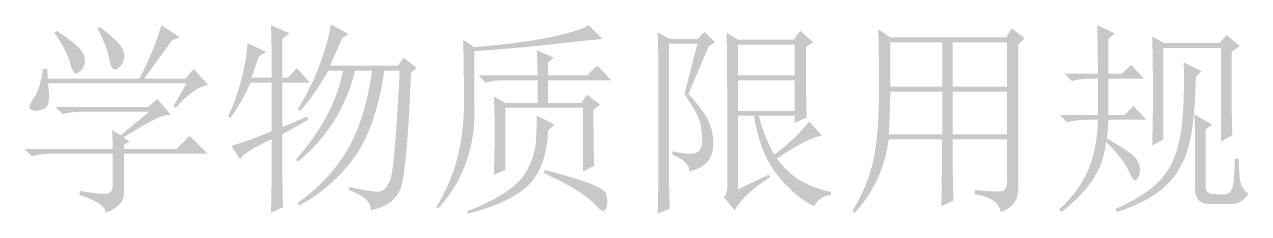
# Model space of a CAD drawing. Header units: millimetres. Extents: x 0 to 2822, y 422 to 2401.
# Drawn here: x 435.4 to 603.1, y 831.3 to 857.3 of the extents above; entities that cross this region are included whole.
import ezdxf

# ---------------------------------------------------------------- set-up
doc = ezdxf.new("R2010")
doc.units = ezdxf.units.MM

msp = doc.modelspace()

# ---------------------------------------------------------------- hatches: boundary and pattern name
at = {"true_color": 0x00ffff}
h = msp.add_hatch(color=4, dxfattribs=at)
h.paths.add_polyline_path([(439.831747, 856.402209), (440.262444, 856.115515), (440.667147, 855.837929), (441.045856, 855.56945), (441.398568, 855.31008), (441.725284, 855.059817), (442.026003, 854.818663), (442.300724, 854.586616), (442.549445, 854.363677), (442.772167, 854.149847), (442.968889, 853.945124), (443.139609, 853.74951), (443.284327, 853.563003), (443.403042, 853.385604), (443.495754, 853.217313), (443.562461, 853.058131), (443.603162, 852.908056), (443.64644, 852.625488), (443.665475, 852.360277), (443.660261, 852.112416), (443.630792, 851.8819), (443.57706, 851.66872), (443.49906, 851.472872), (443.396785, 851.294348), (443.270228, 851.133143), (443.136747, 850.990128), (443.013698, 850.866182), (442.901074, 850.761305), (442.79887, 850.675496), (442.707079, 850.608756), (442.625694, 850.561084), (442.554709, 850.532481), (442.494117, 850.522947), (442.384848, 850.542016), (442.279048, 850.599222), (442.176724, 850.694565), (442.077881, 850.828045), (441.982526, 850.999662), (441.890666, 851.209417), (441.802306, 851.457309), (441.717455, 851.743338), (441.585655, 852.200827), (441.412262, 852.686105), (441.197283, 853.19916), (440.940724, 853.739977), (440.64259, 854.308545), (440.30289, 854.90485), (439.921629, 855.52888), (439.498813, 856.180621)])
h.paths.add_polyline_path([(445.711009, 856.957283), (446.100927, 856.657166), (446.466594, 856.367011), (446.808009, 856.08682), (447.125169, 855.816595), (447.418074, 855.556336), (447.686722, 855.306047), (447.931111, 855.065727), (448.151239, 854.83538), (448.347106, 854.615006), (448.518708, 854.404607), (448.666046, 854.204185), (448.789116, 854.013742), (448.887918, 853.833278), (448.96245, 853.662796), (449.01271, 853.502298), (449.038696, 853.351784), (449.056007, 853.07007), (449.052537, 852.807424), (449.02828, 852.563848), (448.98323, 852.339339), (448.91738, 852.1339), (448.830724, 851.947529), (448.723256, 851.780226), (448.594968, 851.631992), (448.461486, 851.501973), (448.338437, 851.389311), (448.225814, 851.293999), (448.12361, 851.216032), (448.031818, 851.155401), (447.950433, 851.112102), (447.879448, 851.086127), (447.818857, 851.07747), (447.685352, 851.09827), (447.56224, 851.160669), (447.449528, 851.264668), (447.347223, 851.410266), (447.255331, 851.597464), (447.173857, 851.826261), (447.10281, 852.096658), (447.042194, 852.408655), (446.94331, 852.888807), (446.813259, 853.386278), (446.652034, 853.901073), (446.459629, 854.433199), (446.236037, 854.982663), (445.981251, 855.549471), (445.695266, 856.133629), (445.378075, 856.735143)])
h.paths.add_polyline_path([(456.1389, 845.864076), (455.805966, 846.085664), (457.580879, 849.191762), (438.611357, 849.191762), (438.701377, 848.501899), (438.74985, 847.874358), (438.756774, 847.309242), (438.722151, 846.806654), (438.684918, 846.582251), (438.628617, 846.38034), (438.553247, 846.200935), (438.458808, 846.044047), (438.345301, 845.909691), (438.212725, 845.797878), (438.06108, 845.708622), (437.890367, 845.641936), (437.560999, 845.544991), (437.293952, 845.475745), (437.089331, 845.434197), (436.947238, 845.420347), (436.784457, 845.430691), (436.628498, 845.461757), (436.479359, 845.513597), (436.337042, 845.586263), (436.215586, 845.665948), (436.128959, 845.738812), (436.077058, 845.804854), (436.059781, 845.864076), (436.068439, 845.980088), (436.094422, 846.106533), (436.137742, 846.243403), (436.198412, 846.390693), (436.276445, 846.548395), (436.371855, 846.716504), (436.484654, 846.895013), (436.614855, 847.083915), (436.829726, 847.415007), (437.030747, 847.798092), (437.217919, 848.233176), (437.391242, 848.720267), (437.550715, 849.259369), (437.696339, 849.85049), (437.828114, 850.493637), (437.94604, 851.188815), (438.500562, 851.188815), (438.611357, 849.85763), (451.146543, 849.85763), (451.654369, 850.869844), (452.124063, 851.854313), (452.555634, 852.811045), (452.949086, 853.740046), (453.304427, 854.641323), (453.621664, 855.514882), (453.900801, 856.360729), (454.141847, 857.178872), (456.693423, 855.514753), (455.583826, 855.071024), (453.697912, 852.492026), (451.812411, 849.85763), (457.470085, 849.85763), (458.57913, 851.188815), (460.576183, 848.970174), (460.337741, 848.931978), (460.094118, 848.872995), (459.845313, 848.793224), (459.591325, 848.692663), (459.332153, 848.571312), (459.067796, 848.42917), (458.798254, 848.266236), (458.523526, 848.08251), (458.243611, 847.877991), (457.958508, 847.652678), (457.668216, 847.406569), (457.372735, 847.139665), (457.072064, 846.851965), (456.766201, 846.543467), (456.455147, 846.214171)])
h.paths.add_polyline_path([(442.937845, 834.437934), (443.601657, 834.33476), (444.206519, 834.247231), (444.752444, 834.175334), (445.239445, 834.119056), (445.667535, 834.078385), (446.036726, 834.053306), (446.347032, 834.043809), (446.598466, 834.049879), (446.806411, 834.080188), (446.986651, 834.143422), (447.139179, 834.239586), (447.26399, 834.368688), (447.361076, 834.530733), (447.430431, 834.725729), (447.472049, 834.953681), (447.485923, 835.214597), (447.485923, 839.540534), (439.055085, 839.540534), (438.347945, 839.51976), (437.668503, 839.457438), (437.01676, 839.353569), (436.392715, 839.208151), (435.394464, 840.206402), (447.485923, 840.206402), (447.478998, 840.740116), (447.458224, 841.343284), (447.423601, 842.015904), (447.375128, 842.757978), (448.595519, 842.09211), (452.477728, 845.309002), (443.270779, 845.309002), (442.563329, 845.288228), (441.883784, 845.225906), (441.232144, 845.122037), (440.60841, 844.976619), (439.609608, 845.97487), (452.366934, 845.97487), (453.587325, 847.083915), (455.473032, 844.865274), (455.241521, 844.879122), (454.990986, 844.865265), (454.721421, 844.823697), (454.43282, 844.75441), (454.125176, 844.6574), (453.798483, 844.532658), (453.452734, 844.380179), (453.087924, 844.199957), (452.695206, 843.991804), (452.266148, 843.755953), (451.800735, 843.492403), (451.298954, 843.201155), (450.760794, 842.882208), (450.18624, 842.535562), (449.57528, 842.161218), (448.927902, 841.759175), (449.815358, 841.204653), (449.039247, 840.760925), (449.039247, 840.206402), (456.249694, 840.206402), (458.024608, 841.981315), (460.464838, 839.540534), (449.039247, 839.540534), (449.039247, 834.105), (449.02928, 833.899651), (448.999379, 833.699495), (448.949543, 833.504533), (448.879774, 833.314764), (448.79007, 833.130189), (448.680432, 832.950807), (448.55086, 832.776619), (448.401353, 832.607624), (448.231913, 832.443822), (448.042538, 832.285215), (447.833229, 832.1318), (447.603986, 831.983579), (447.354809, 831.840552), (447.085697, 831.702718), (446.796652, 831.570077), (446.487672, 831.44263), (446.486787, 831.595179), (446.456434, 831.747727), (446.396615, 831.900273), (446.30733, 832.052817), (446.188579, 832.205358), (446.040364, 832.357894), (445.862685, 832.510426), (445.655543, 832.662952), (445.41894, 832.815472), (445.152875, 832.967984), (444.85735, 833.120488), (444.532365, 833.272984), (444.177921, 833.425469), (443.794019, 833.577945), (443.380661, 833.730409), (442.937845, 833.88286)])
h = msp.add_hatch(color=4, dxfattribs=at)
h.paths.add_polyline_path([(477.360521, 857.289666), (479.801302, 855.958481), (478.913845, 855.403958), (478.518409, 854.502523), (478.109278, 853.573441), (477.686401, 852.616764), (477.249726, 851.632544), (486.568021, 851.632544), (487.344683, 852.741589), (489.119596, 851.29961), (488.342934, 850.633741), (488.307934, 849.792079), (488.272286, 848.972622), (488.235988, 848.17537), (488.199041, 847.400323), (488.161445, 846.647482), (488.123199, 845.916847), (488.084305, 845.208417), (488.044761, 844.522194), (488.004568, 843.858177), (487.963726, 843.216366), (487.922234, 842.596762), (487.880094, 841.999365), (487.837304, 841.424176), (487.793865, 840.871193), (487.749777, 840.340418), (487.70504, 839.831851), (487.659654, 839.345492), (487.613618, 838.881341), (487.566933, 838.439398), (487.519599, 838.019664), (487.471616, 837.622139), (487.422984, 837.246823), (487.373702, 836.893715), (487.323771, 836.562817), (487.273191, 836.254129), (487.221962, 835.967651), (487.170084, 835.703382), (487.117556, 835.461323), (487.06438, 835.241475), (487.010554, 835.043838), (486.956079, 834.868411), (486.900955, 834.715195), (486.780859, 834.437254), (486.642573, 834.171871), (486.486096, 833.919046), (486.31143, 833.678782), (486.118574, 833.451078), (485.907527, 833.235935), (485.67829, 833.033355), (485.430864, 832.843337), (485.165247, 832.665884), (484.88144, 832.500995), (484.579443, 832.348671), (484.259256, 832.208914), (483.920878, 832.081724), (483.564311, 831.967102), (483.189553, 831.865048), (482.796606, 831.775564), (482.810869, 831.981346), (482.798262, 832.182801), (482.758786, 832.379927), (482.692443, 832.572725), (482.599235, 832.761195), (482.479164, 832.945338), (482.33223, 833.125153), (482.158436, 833.300639), (481.957783, 833.471798), (481.730273, 833.638629), (481.475908, 833.801132), (481.194688, 833.959307), (480.886616, 834.113154), (480.551693, 834.262674), (480.189921, 834.407865), (479.801302, 834.548728), (479.912096, 834.992457), (480.60363, 834.83647), (481.236253, 834.701303), (481.809965, 834.586949), (482.324765, 834.4934), (482.780655, 834.420652), (483.177633, 834.368696), (483.515701, 834.337528), (483.794857, 834.32714), (484.039157, 834.350525), (484.27307, 834.420683), (484.496597, 834.537621), (484.709736, 834.701346), (484.912489, 834.911864), (485.104854, 835.169182), (485.286833, 835.473305), (485.458424, 835.824241), (485.500024, 835.92969), (485.541624, 836.058865), (485.583223, 836.211765), (485.624824, 836.388392), (485.666424, 836.588745), (485.708025, 836.812824), (485.749627, 837.060628), (485.791229, 837.332159), (485.832832, 837.627415), (485.874436, 837.946398), (485.916042, 838.289106), (485.957648, 838.655541), (485.999255, 839.045701), (486.040864, 839.459587), (486.082474, 839.897199), (486.124086, 840.358537), (486.165699, 840.843602), (486.207314, 841.352392), (486.248931, 841.884907), (486.290549, 842.441149), (486.33217, 843.021117), (486.373793, 843.624811), (486.415418, 844.252231), (486.457046, 844.903376), (486.498675, 845.578248), (486.540308, 846.276845), (486.581943, 846.999169), (486.62358, 847.745218), (486.665221, 848.514994), (486.706864, 849.308495), (486.748511, 850.125722), (486.79016, 850.966675), (484.682313, 850.966675), (484.536244, 850.010074), (484.375435, 849.081647), (484.199889, 848.181396), (484.009607, 847.309319), (483.80459, 846.465415), (483.584841, 845.649684), (483.350362, 844.862125), (483.101152, 844.102736), (482.837215, 843.371518), (482.558552, 842.668469), (482.265164, 841.993588), (481.957053, 841.346875), (481.634221, 840.728329), (481.296669, 840.137949), (480.944399, 839.575734), (480.577413, 839.041684), (479.804439, 838.028436), (478.982902, 837.068971), (478.112815, 836.163275), (477.194191, 835.311335), (476.227043, 834.513138), (475.211384, 833.768673), (474.147226, 833.077925), (473.034583, 832.440881), (472.812443, 832.773815), (473.864472, 833.565832), (474.85759, 834.3891), (475.791796, 835.243606), (476.667092, 836.129338), (477.483476, 837.046283), (478.240949, 837.994427), (478.939511, 838.973758), (479.579162, 839.984262), (479.878621, 840.508145), (480.166803, 841.053704), (480.44371, 841.620938), (480.709343, 842.209846), (480.963704, 842.820425), (481.206795, 843.452675), (481.438618, 844.106593), (481.659173, 844.782178), (481.868463, 845.479428), (482.066489, 846.198343), (482.253253, 846.938919), (482.428756, 847.701156), (482.593, 848.485051), (482.745987, 849.290604), (482.887718, 850.117813), (483.018194, 850.966675), (480.688759, 850.966675), (480.436978, 850.020674), (480.153132, 849.096349), (479.837221, 848.193702), (479.489245, 847.31273), (479.109204, 846.453433), (478.697097, 845.61581), (478.252925, 844.799861), (477.776688, 844.005584), (477.268386, 843.23298), (476.728018, 842.482046), (476.155586, 841.752782), (475.551088, 841.045188), (474.914524, 840.359262), (474.245896, 839.695005), (473.545202, 839.052414), (472.812443, 838.431489), (472.590855, 838.764423), (473.226901, 839.500999), (473.83176, 840.241051), (474.40543, 840.984578), (474.947912, 841.73158), (475.459203, 842.482058), (475.939304, 843.23601), (476.388213, 843.993438), (476.805929, 844.754342), (477.192453, 845.51872), (477.547782, 846.286574), (477.871917, 847.057902), (478.164856, 847.832707), (478.426598, 848.610986), (478.657144, 849.392741), (478.856491, 850.17797), (479.02464, 850.966675), (477.028138, 850.966675), (476.506258, 850.079133), (475.994816, 849.247091), (475.493813, 848.470549), (475.003249, 847.749508), (474.523123, 847.083967), (474.053436, 846.473926), (473.594187, 845.919387), (473.145377, 845.420347), (472.812443, 845.641936), (473.298641, 846.446923), (473.758846, 847.253707), (474.193057, 848.062273), (474.601275, 848.872609), (474.9835, 849.684702), (475.339731, 850.498539), (475.669969, 851.314107), (475.974214, 852.131393), (476.250552, 852.927857), (476.497473, 853.680971), (476.714964, 854.390742), (476.903012, 855.057175), (477.061605, 855.680278), (477.190729, 856.260056), (477.290372, 856.796517)])
h.paths.add_polyline_path([(470.704596, 843.201706), (474.143628, 844.643685), (474.254423, 844.199957), (470.704596, 842.202904), (470.705029, 841.318901), (470.706328, 840.469572), (470.708495, 839.654916), (470.711529, 838.874933), (470.715433, 838.129621), (470.720206, 837.418981), (470.725849, 836.74301), (470.732364, 836.101709), (470.73975, 835.495076), (470.74801, 834.92311), (470.757143, 834.385812), (470.767151, 833.883179), (470.778033, 833.415212), (470.789792, 832.981909), (470.802428, 832.583269), (470.815942, 832.219293), (469.151823, 831.44263), (469.165239, 831.755105), (469.17779, 832.110034), (469.189476, 832.507418), (469.200295, 832.947259), (469.210249, 833.429558), (469.219338, 833.954318), (469.227561, 834.52154), (469.234918, 835.131225), (469.24141, 835.783376), (469.247037, 836.477993), (469.251797, 837.215078), (469.255692, 837.994634), (469.258722, 838.81666), (469.260886, 839.681161), (469.262184, 840.588136), (469.262617, 841.537587), (468.790702, 841.318724), (468.345647, 841.105934), (467.927454, 840.899215), (467.536125, 840.698568), (467.171661, 840.503994), (466.834064, 840.315491), (466.523335, 840.13306), (466.239477, 839.956702), (465.98249, 839.786415), (465.752377, 839.6222), (465.549139, 839.464057), (465.372777, 839.311986), (465.223293, 839.165988), (465.10069, 839.026061), (465.004968, 838.892206), (464.936128, 838.764423), (463.716289, 840.65013), (464.215328, 840.778286), (464.769868, 840.941155), (465.379908, 841.138725), (466.045449, 841.370982), (466.76649, 841.637915), (467.543032, 841.939509), (468.375074, 842.275752), (469.262617, 842.646632), (469.262617, 849.302557), (466.378659, 849.302557), (465.747603, 847.999079), (465.074897, 846.75105), (464.360642, 845.558522), (463.604943, 844.421545), (463.272561, 844.643685), (463.569673, 845.288504), (463.851225, 845.947171), (464.117209, 846.619688), (464.367619, 847.306055), (464.602448, 848.00627), (464.821691, 848.720335), (465.02534, 849.44825), (465.21339, 850.190013), (465.382395, 850.916195), (465.528909, 851.597361), (465.652917, 852.233503), (465.754407, 852.824615), (465.833367, 853.370692), (465.889782, 853.871726), (465.923641, 854.327712), (465.93493, 854.738642), (468.485955, 853.518251), (467.487704, 852.852383), (467.258786, 852.214489), (467.01607, 851.521198), (466.759609, 850.77251), (466.489453, 849.968425), (469.262617, 849.968425), (469.262184, 850.620581), (469.260886, 851.245867), (469.258722, 851.844283), (469.255692, 852.415829), (469.251797, 852.960507), (469.247037, 853.478317), (469.24141, 853.96926), (469.234918, 854.433337), (469.227561, 854.870549), (469.219338, 855.280896), (469.210249, 855.66438), (469.200295, 856.021001), (469.189476, 856.35076), (469.17779, 856.653657), (469.165239, 856.929694), (469.151823, 857.178872), (471.703398, 856.069827), (470.704596, 855.293164), (470.704596, 849.968425), (471.481259, 849.968425), (472.701649, 851.29961), (474.476562, 849.302557), (470.704596, 849.302557)])
h = msp.add_hatch(color=4, dxfattribs=at)
h.paths.add_polyline_path([(491.815974, 832.219293), (492.298697, 833.032583), (492.748477, 833.864077), (493.165317, 834.713776), (493.549219, 835.58168), (493.900183, 836.46779), (494.218211, 837.372108), (494.503305, 838.294633), (494.755467, 839.235367), (494.974698, 840.194311), (495.161, 841.171465), (495.314374, 842.16683), (495.434823, 843.180407), (495.522347, 844.212196), (495.576948, 845.262199), (495.598628, 846.330417), (495.587389, 847.416849), (495.586956, 848.097143), (495.585658, 848.751445), (495.583494, 849.379753), (495.580464, 849.982067), (495.576569, 850.558389), (495.571808, 851.108717), (495.566182, 851.633052), (495.55969, 852.131393), (495.552333, 852.603742), (495.54411, 853.050097), (495.535021, 853.470459), (495.525067, 853.864828), (495.514247, 854.233203), (495.502562, 854.575585), (495.490011, 854.891974), (495.476594, 855.18237), (497.029919, 854.183568), (497.851071, 854.254003), (498.650546, 854.326607), (499.428346, 854.40138), (500.184472, 854.478322), (500.918927, 854.55743), (501.631712, 854.638705), (502.322828, 854.722145), (502.992277, 854.80775), (503.640061, 854.895519), (504.266181, 854.985452), (504.870639, 855.077546), (505.453436, 855.171802), (506.014574, 855.268219), (506.554056, 855.366796), (507.071881, 855.467531), (507.568053, 855.570425), (508.042998, 855.674179), (508.497143, 855.777495), (508.930489, 855.880375), (509.343035, 855.982821), (509.734781, 856.084833), (510.105727, 856.186415), (510.455874, 856.287567), (510.785221, 856.388291), (511.093768, 856.488589), (511.381515, 856.588462), (511.648463, 856.687912), (511.89461, 856.78694), (512.119958, 856.885549), (512.324507, 856.983739), (512.508255, 857.081513), (512.671204, 857.178872), (514.556911, 855.293164), (512.767968, 855.119643), (510.951481, 854.932325), (509.107399, 854.731261), (507.23567, 854.516502), (506.226844, 854.405502), (505.14175, 854.294509), (503.980394, 854.183528), (502.742783, 854.072567), (501.428924, 853.961632), (500.038822, 853.850729), (498.572485, 853.739864), (497.029919, 853.629045), (497.029919, 846.307804), (497.049369, 845.263882), (497.024622, 844.239894), (496.955679, 843.23584), (496.84254, 842.251721), (496.685205, 841.287535), (496.483673, 840.343284), (496.237945, 839.418967), (495.948021, 838.514585), (495.613901, 837.630136), (495.235584, 836.765622), (494.813071, 835.921041), (494.346362, 835.096395), (493.835456, 834.291683), (493.280355, 833.506906), (492.681057, 832.742062), (492.037562, 831.997153)])
h.paths.add_polyline_path([(505.682345, 850.301359), (505.654647, 852.048298), (505.571551, 853.73984), (507.900987, 852.741589), (507.124324, 852.076272), (507.124324, 850.301359), (512.449064, 850.301359), (513.891594, 851.632544), (515.777302, 849.635491), (507.124324, 849.635491), (507.124324, 846.529393), (511.672953, 846.529393), (512.449064, 847.638989), (514.223977, 846.307804), (513.336521, 845.531142), (513.336954, 844.8382), (513.338253, 844.173861), (513.340419, 843.538127), (513.343454, 842.930999), (513.347357, 842.352477), (513.35213, 841.802561), (513.357774, 841.281253), (513.364288, 840.788554), (513.371675, 840.324465), (513.379934, 839.888985), (513.389067, 839.482116), (513.399075, 839.10386), (513.409958, 838.754215), (513.421717, 838.433184), (513.434353, 838.140768), (513.447866, 837.876966), (511.894542, 837.100304), (511.894542, 845.864076), (501.245062, 845.864076), (501.245062, 837.321893), (499.692289, 836.656576), (499.718256, 837.477119), (499.740761, 838.275176), (499.759804, 839.050742), (499.775385, 839.803808), (499.787503, 840.53437), (499.796159, 841.24242), (499.801352, 841.927952), (499.803083, 842.590959), (499.796159, 843.870166), (499.775385, 845.100849), (499.740761, 846.28306), (499.692289, 847.416849), (501.245062, 846.529393), (505.682345, 846.529393), (505.682345, 849.635491), (501.023474, 849.635491), (500.413278, 849.614631), (499.803083, 849.552119), (499.192888, 849.44806), (498.582693, 849.302557), (497.584442, 850.301359)])
h.paths.add_polyline_path([(496.031117, 831.664219), (497.296475, 832.146265), (498.541007, 832.704431), (499.764765, 833.338768), (500.967801, 834.049327), (501.542288, 834.430621), (502.07347, 834.825809), (502.561347, 835.234885), (503.00592, 835.657842), (503.407187, 836.094675), (503.76515, 836.545377), (504.079807, 837.00994), (504.35116, 837.48836), (504.586804, 837.973705), (504.794742, 838.45905), (504.974969, 838.944395), (505.127478, 839.42974), (505.252263, 839.915085), (505.349317, 840.40043), (505.418633, 840.885775), (505.460206, 841.37112), (505.508764, 842.310597), (505.543577, 843.18765), (505.56454, 844.002277), (505.571551, 844.754479), (508.011781, 843.534089), (507.124324, 842.757978), (507.087738, 842.130484), (507.033376, 841.523789), (506.961241, 840.937895), (506.871334, 840.3728), (506.763657, 839.828505), (506.638211, 839.30501), (506.494998, 838.802315), (506.33402, 838.320419), (506.155278, 837.859323), (505.958773, 837.419027), (505.744509, 836.999531), (505.512485, 836.600834), (505.262704, 836.222937), (504.995167, 835.86584), (504.709876, 835.529543), (504.406833, 835.214045), (504.082028, 834.912946), (503.731656, 834.619638), (503.355719, 834.334122), (502.954217, 834.056398), (502.527152, 833.786468), (502.074524, 833.524333), (501.596334, 833.269992), (501.092582, 833.023447), (500.563271, 832.784699), (500.008399, 832.553748), (499.427969, 832.330596), (498.82198, 832.115242), (498.190435, 831.907689), (497.533333, 831.707936), (496.850675, 831.515985), (496.142463, 831.331836)])
h.paths.add_polyline_path([(506.680596, 837.321893), (507.291638, 837.157878), (507.876673, 836.998631), (508.435702, 836.84415), (508.968725, 836.694437), (509.475742, 836.549491), (509.956753, 836.409313), (510.411757, 836.273901), (510.840756, 836.143256), (511.243748, 836.017379), (511.620734, 835.896269), (511.971714, 835.779926), (512.296687, 835.66835), (512.595655, 835.561541), (512.868616, 835.4595), (513.115572, 835.362225), (513.336521, 835.269718), (513.728174, 835.091202), (514.071342, 834.916148), (514.366012, 834.744556), (514.612171, 834.576427), (514.809805, 834.41176), (514.958902, 834.250555), (515.05945, 834.092813), (515.111434, 833.938533), (515.159992, 833.65079), (515.194805, 833.397722), (515.215769, 833.179277), (515.222779, 832.995404), (515.212349, 832.728753), (515.181094, 832.482774), (515.129064, 832.257464), (515.056312, 832.052826), (514.976403, 831.88281), (514.903626, 831.761371), (514.837876, 831.688507), (514.779051, 831.664219), (514.598606, 831.698937), (514.390513, 831.803056), (514.154826, 831.976525), (513.891594, 832.219293), (513.659206, 832.469846), (513.406043, 832.722104), (513.132106, 832.976068), (512.837395, 833.231737), (512.521911, 833.489112), (512.185652, 833.748192), (511.82862, 834.008977), (511.450813, 834.271467), (511.034871, 834.542637), (510.563434, 834.829452), (510.03651, 835.131899), (509.454105, 835.449965), (508.816225, 835.783638), (508.122877, 836.132904), (507.374067, 836.49775), (506.569802, 836.878164)])
h = msp.add_hatch(color=4, dxfattribs=at)
h.paths.add_polyline_path([(582.327776, 857.178872), (584.768006, 856.069827), (583.880549, 855.293164), (583.880549, 850.522947), (585.766257, 850.522947), (586.986647, 851.743338), (588.76156, 849.85763), (583.880549, 849.85763), (583.880549, 844.865274), (586.099191, 844.865274), (587.319581, 846.085664), (589.094495, 844.199957), (583.880549, 844.199957), (583.877087, 843.965837), (583.8667, 843.70748), (583.849388, 843.424888), (583.825152, 843.118059), (583.793991, 842.786994), (583.755906, 842.431693), (583.710895, 842.052155), (583.658961, 841.648381), (584.10394, 841.390038), (584.523792, 841.142106), (584.918516, 840.904586), (585.288112, 840.677476), (585.632581, 840.460775), (585.951921, 840.254484), (586.246135, 840.0586), (586.51522, 839.873124), (586.759178, 839.698053), (586.978009, 839.533389), (587.171711, 839.379129), (587.340286, 839.235273), (587.483734, 839.10182), (587.602053, 838.978769), (587.695245, 838.86612), (587.76331, 838.763872), (587.957286, 838.389536), (588.095968, 838.042951), (588.179253, 837.724168), (588.207038, 837.433238), (588.193103, 837.113981), (588.151365, 836.822629), (588.081929, 836.559183), (587.984898, 836.323642), (587.874018, 836.129433), (587.763034, 835.990777), (587.65205, 835.907621), (587.54117, 835.879913), (587.454587, 835.900713), (587.361034, 835.963112), (587.260518, 836.067111), (587.153045, 836.21271), (587.038622, 836.399907), (586.917254, 836.628705), (586.788949, 836.899102), (586.653713, 837.211098), (586.410936, 837.661639), (586.126605, 838.126081), (585.800713, 838.604424), (585.433254, 839.096668), (585.024221, 839.602813), (584.573608, 840.122858), (584.081408, 840.656805), (583.547615, 841.204653), (583.473126, 840.544254), (583.36046, 839.894242), (583.209632, 839.254617), (583.020653, 838.625379), (582.793538, 838.006528), (582.528298, 837.398064), (582.224946, 836.799986), (581.883496, 836.212296), (581.498739, 835.629847), (581.065458, 835.047475), (580.583653, 834.465155), (580.053324, 833.88286), (579.47447, 833.300566), (578.847092, 832.718246), (578.171191, 832.135874), (577.446764, 831.553425), (577.11383, 831.886359), (577.782859, 832.529446), (578.403364, 833.18292), (578.975345, 833.846782), (579.498801, 834.52103), (579.973733, 835.205665), (580.400141, 835.900687), (580.778025, 836.606096), (581.107385, 837.321893), (581.395145, 838.060243), (581.648231, 838.833308), (581.866641, 839.641073), (582.050377, 840.483526), (582.199437, 841.360653), (582.313823, 842.272443), (582.393534, 843.218882), (582.43857, 844.199957), (580.885245, 844.199957), (580.178105, 844.179097), (579.498663, 844.116585), (578.84692, 844.012526), (578.222876, 843.867023), (577.224625, 844.865274), (582.43857, 844.865274), (582.43857, 849.85763), (581.551113, 849.85763), (580.843973, 849.83677), (580.164531, 849.774259), (579.512788, 849.6702), (578.888744, 849.524696), (577.890493, 850.522947), (582.43857, 850.522947), (582.436839, 851.500536), (582.431645, 852.436525), (582.42299, 853.330915), (582.410871, 854.183706), (582.395291, 854.994896), (582.376248, 855.764488), (582.353743, 856.492479)])
h.paths.add_polyline_path([(600.742225, 853.518251), (600.742657, 852.420585), (600.743956, 851.374064), (600.74612, 850.378687), (600.749149, 849.434452), (600.753044, 848.541357), (600.757805, 847.699401), (600.763431, 846.908582), (600.769923, 846.168898), (600.777281, 845.480348), (600.785504, 844.84293), (600.794592, 844.256643), (600.804546, 843.721485), (600.815366, 843.237454), (600.827051, 842.804549), (600.839602, 842.422768), (600.853019, 842.09211), (599.300245, 841.204653), (599.300245, 854.072774), (591.42393, 854.072774), (591.42393, 841.537587), (589.871157, 840.65013), (589.897124, 841.492351), (589.919629, 842.355435), (589.938672, 843.239372), (589.954253, 844.144146), (589.966371, 845.069746), (589.975026, 846.016159), (589.98022, 846.983372), (589.981951, 847.971372), (589.975026, 849.947375), (589.954253, 851.881831), (589.919629, 853.774738), (589.871157, 855.626098), (591.534725, 854.738642), (599.078106, 854.738642), (600.076908, 855.847687), (601.851821, 854.294913)])
h.paths.add_polyline_path([(594.197094, 852.076272), (596.637876, 850.855881), (595.861213, 850.079219), (595.828298, 848.993239), (595.784956, 847.954077), (595.731202, 846.961735), (595.667048, 846.016211), (595.592507, 845.117506), (595.507591, 844.26562), (595.412315, 843.460553), (595.306691, 842.702305), (595.184425, 841.980281), (595.039636, 841.284295), (594.872328, 840.614341), (594.682508, 839.970413), (594.470184, 839.352504), (594.235361, 838.760607), (593.978045, 838.194717), (593.698245, 837.654827), (593.391391, 837.137286), (593.053331, 836.638859), (592.684072, 836.15954), (592.283619, 835.699321), (591.85198, 835.258197), (591.389161, 834.836161), (590.895167, 834.433207), (590.370007, 834.049327), (589.812782, 833.682785), (589.2226, 833.331843), (588.599475, 832.996494), (587.943419, 832.676732), (587.254445, 832.372551), (586.532566, 832.083943), (585.777796, 831.810904), (584.990146, 831.553425), (584.8788, 831.997153), (585.483777, 832.255509), (586.078322, 832.531177), (586.662441, 832.824157), (587.236141, 833.134448), (587.799428, 833.462051), (588.352309, 833.806965), (588.89479, 834.169191), (589.426877, 834.548728), (589.937311, 834.947335), (590.414827, 835.366766), (590.859426, 835.807024), (591.271106, 836.268107), (591.649868, 836.750015), (591.995713, 837.252749), (592.308639, 837.776309), (592.588648, 838.320695), (592.840751, 838.890892), (593.070367, 839.492303), (593.277492, 840.124926), (593.462118, 840.788761), (593.624238, 841.483809), (593.763848, 842.21007), (593.880939, 842.967543), (593.975506, 843.756228), (594.051677, 844.589819), (594.113999, 845.482411), (594.162471, 846.433991), (594.197094, 847.444548), (594.217868, 848.514067), (594.224793, 849.642536), (594.217868, 850.829942)])
h.paths.add_polyline_path([(595.750419, 834.770868), (595.750419, 840.65013), (595.748688, 841.300118), (595.743494, 841.918899), (595.734839, 842.50648), (595.72272, 843.062869), (595.70714, 843.58807), (595.688097, 844.082091), (595.665592, 844.544939), (595.639625, 844.976619), (598.079855, 843.534089), (597.192398, 842.868772), (597.192398, 834.992457), (597.213198, 834.758386), (597.275597, 834.555567), (597.379596, 834.383986), (597.525194, 834.243631), (597.712392, 834.134488), (597.94119, 834.056545), (598.211587, 834.009788), (598.523583, 833.994206), (599.854768, 833.994206), (600.091266, 834.021054), (600.301778, 834.101607), (600.486309, 834.235877), (600.644866, 834.423878), (600.777456, 834.665623), (600.884085, 834.961124), (600.964759, 835.310394), (601.019486, 835.713446), (601.092238, 836.555979), (601.144267, 837.363785), (601.175523, 838.136864), (601.185953, 838.875217), (601.740475, 838.875217), (601.750828, 838.112361), (601.781954, 837.377359), (601.833958, 836.670158), (601.906942, 835.990708), (601.961488, 835.670032), (602.042033, 835.373605), (602.148585, 835.10144), (602.281149, 834.85355), (602.439732, 834.629949), (602.624341, 834.430648), (602.834981, 834.255661), (603.07166, 834.105), (602.842757, 833.767036), (602.600044, 833.474134), (602.343507, 833.226294), (602.073134, 833.023516), (601.788911, 832.865799), (601.490827, 832.753145), (601.178867, 832.685552), (600.853019, 832.663021), (597.636126, 832.663021), (597.407749, 832.671257), (597.194111, 832.695964), (596.995212, 832.737141), (596.811052, 832.794787), (596.641629, 832.868902), (596.486943, 832.959485), (596.346992, 833.066535), (596.221777, 833.190052), (596.111296, 833.330033), (596.015548, 833.48648), (595.934533, 833.65939), (595.86825, 833.848763), (595.816698, 834.054598), (595.779876, 834.276894), (595.757783, 834.515651)])
h = msp.add_hatch(color=4, dxfattribs=at)
h.paths.add_polyline_path([(533.116713, 849.635491), (533.116713, 845.420347), (540.881683, 845.420347), (540.881683, 849.635491)])
h.paths.add_polyline_path([(531.231006, 833.550478), (531.424982, 833.897046), (531.563664, 834.27126), (531.646949, 834.673277), (531.674734, 835.103251), (531.674624, 836.305938), (531.674295, 837.473526), (531.673747, 838.606017), (531.672979, 839.70341), (531.671993, 840.765704), (531.670788, 841.792901), (531.669365, 842.785), (531.667723, 843.742), (531.665864, 844.663903), (531.663787, 845.550708), (531.661492, 846.402414), (531.658979, 847.219023), (531.65625, 848.000534), (531.653303, 848.746947), (531.65014, 849.458261), (531.64676, 850.134478), (531.643164, 850.775597), (531.639351, 851.381618), (531.635323, 851.952541), (531.631078, 852.488366), (531.626618, 852.989092), (531.621943, 853.454721), (531.617053, 853.885252), (531.611947, 854.280685), (531.606627, 854.64102), (531.601092, 854.966257), (531.595343, 855.256396), (531.58938, 855.511437), (531.583202, 855.73138), (531.576811, 855.916225), (531.570207, 856.065972), (531.563389, 856.180621), (533.116713, 855.18237), (540.770889, 855.18237), (541.658345, 856.402209), (543.433258, 854.849436), (542.435008, 854.183568), (542.43544, 853.339911), (542.436739, 852.52832), (542.438903, 851.748794), (542.441932, 851.001333), (542.445827, 850.285938), (542.450588, 849.602607), (542.456214, 848.951342), (542.462706, 848.332142), (542.470064, 847.745007), (542.478287, 847.189938), (542.487375, 846.666934), (542.497329, 846.175995), (542.508149, 845.717121), (542.519834, 845.290312), (542.532385, 844.895569), (542.545802, 844.532891), (540.881683, 843.756228), (540.881683, 844.754479), (536.000672, 844.754479), (536.154976, 844.113123), (536.340487, 843.464842), (536.557198, 842.809637), (536.805101, 842.147507), (537.084192, 841.478452), (537.394463, 840.802472), (537.735907, 840.119568), (538.108519, 839.42974), (538.813927, 839.961827), (539.488168, 840.504308), (540.131235, 841.057189), (540.743121, 841.620476), (541.323821, 842.194176), (541.873328, 842.778295), (542.391635, 843.37284), (542.878736, 843.977817), (544.653649, 841.981315), (544.447318, 841.969178), (544.216726, 841.932767), (543.961873, 841.872085), (543.682761, 841.787132), (543.37939, 841.677911), (543.05176, 841.544423), (542.699874, 841.38667), (542.323731, 841.204653), (541.923332, 840.998374), (541.498679, 840.767834), (541.049772, 840.513036), (540.576611, 840.23398), (540.079198, 839.930669), (539.557534, 839.603103), (539.011618, 839.251286), (538.441453, 838.875217), (538.943074, 838.26244), (539.449953, 837.699906), (539.962077, 837.187626), (540.479434, 836.725615), (541.002009, 836.313886), (541.529792, 835.95245), (542.062767, 835.641321), (542.600923, 835.380512), (543.12523, 835.157864), (543.616658, 834.96121), (544.075194, 834.790548), (544.500825, 834.64588), (544.893538, 834.527205), (545.25332, 834.434524), (545.580158, 834.367835), (545.87404, 834.32714), (545.87404, 833.88286), (545.497784, 833.834362), (545.145815, 833.744264), (544.818135, 833.612567), (544.514743, 833.43927), (544.235638, 833.224373), (543.980822, 832.967877), (543.750293, 832.669782), (543.544053, 832.330087), (542.882777, 832.688877), (542.230145, 833.099661), (541.586168, 833.562444), (540.95086, 834.077233), (540.324234, 834.644034), (539.706303, 835.262854), (539.097078, 835.933699), (538.496574, 836.656576), (538.204784, 837.039156), (537.925551, 837.438208), (537.658877, 837.853731), (537.404763, 838.285727), (537.16321, 838.734194), (536.934218, 839.199134), (536.717789, 839.680545), (536.513922, 840.178428), (536.322619, 840.692783), (536.143881, 841.22361), (535.977708, 841.770908), (535.824102, 842.334679), (535.683063, 842.914921), (535.554591, 843.511635), (535.438688, 844.124821), (535.335355, 844.754479), (533.116713, 844.754479), (533.116713, 834.659523), (537.331857, 836.656576), (537.553996, 836.323642), (536.7011, 835.76716), (535.917593, 835.207293), (535.203462, 834.644015), (534.558693, 834.077302), (533.983273, 833.507125), (533.477191, 832.933461), (533.040432, 832.356283), (532.672985, 831.775564)])
h.paths.add_polyline_path([(525.794921, 847.749783), (527.569834, 854.627296), (523.687625, 854.627296), (523.687625, 837.321893), (523.689356, 836.583591), (523.694549, 835.866064), (523.703205, 835.169311), (523.715323, 834.493331), (523.730904, 833.838126), (523.749947, 833.203694), (523.772452, 832.590037), (523.798419, 831.997153), (522.1343, 831.331836), (522.147717, 831.706865), (522.160268, 832.13866), (522.171953, 832.627222), (522.182773, 833.172551), (522.192727, 833.774646), (522.201815, 834.433507), (522.210038, 835.149135), (522.217396, 835.92153), (522.223888, 836.750691), (522.229514, 837.636619), (522.234275, 838.579314), (522.23817, 839.578775), (522.241199, 840.635002), (522.243363, 841.747996), (522.244662, 842.917757), (522.245094, 844.144284), (522.244662, 845.367775), (522.243363, 846.52843), (522.241199, 847.626249), (522.23817, 848.661235), (522.234275, 849.633388), (522.229514, 850.542711), (522.223888, 851.389205), (522.217396, 852.172872), (522.210038, 852.893714), (522.201815, 853.551731), (522.192727, 854.146926), (522.182773, 854.6793), (522.171953, 855.148855), (522.160268, 855.555592), (522.147717, 855.899514), (522.1343, 856.180621), (523.798419, 855.293164), (527.569834, 855.293164), (528.568636, 856.291415), (530.010615, 854.849436), (529.123159, 854.294913), (526.349995, 847.749783), (526.726922, 847.338025), (527.081319, 846.934949), (527.413186, 846.540555), (527.722521, 846.154842), (528.009325, 845.77781), (528.273598, 845.409461), (528.51534, 845.049793), (528.734552, 844.698807), (528.932111, 844.347821), (529.108896, 843.988161), (529.264907, 843.619832), (529.400144, 843.24284), (529.514608, 842.857193), (529.608297, 842.462897), (529.681212, 842.059957), (529.733354, 841.648381), (529.761905, 841.240087), (529.764463, 840.847405), (529.741028, 840.470343), (529.691599, 840.108906), (529.616178, 839.763101), (529.514763, 839.432935), (529.387354, 839.118414), (529.233953, 838.819544), (529.045024, 838.537831), (528.811033, 838.275193), (528.53198, 838.031637), (528.207866, 837.807169), (527.838689, 837.601795), (527.424451, 837.415522), (526.965151, 837.248356), (526.460789, 837.100304), (526.464671, 837.265398), (526.44862, 837.427883), (526.412637, 837.587762), (526.356721, 837.745036), (526.280875, 837.899707), (526.185098, 838.051777), (526.069393, 838.201246), (525.933758, 838.348118), (525.778196, 838.492392), (525.602707, 838.634071), (525.407292, 838.773157), (525.191952, 838.909651), (524.956687, 839.043554), (524.701498, 839.174869), (524.426387, 839.303597), (524.131353, 839.42974), (524.131353, 839.873468), (524.531641, 839.795384), (524.900729, 839.727732), (525.23863, 839.670506), (525.545358, 839.623699), (525.820925, 839.587304), (526.065344, 839.561317), (526.278627, 839.545729), (526.460789, 839.540534), (526.725863, 839.548337), (526.966701, 839.571747), (527.183303, 839.610762), (527.375668, 839.665384), (527.543798, 839.735613), (527.687691, 839.821447), (527.807347, 839.922888), (527.902768, 840.039935), (528.048272, 840.313837), (528.152331, 840.636212), (528.214842, 841.007163), (528.235702, 841.426793), (528.221767, 841.849385), (528.180029, 842.341534), (528.110593, 842.903137), (528.013562, 843.534089), (527.930416, 843.891148), (527.791776, 844.296738), (527.597648, 844.750865), (527.348039, 845.253536), (527.042955, 845.804757), (526.682403, 846.404534), (526.26639, 847.052874)])
h.paths.add_polyline_path([(533.116713, 854.516502), (533.116713, 850.301359), (540.881683, 850.301359), (540.881683, 854.516502)])
h = msp.add_hatch(color=4, dxfattribs=at)
h.paths.add_polyline_path([(562.547583, 848.082717), (562.547583, 842.202904), (569.98017, 842.202904), (569.98017, 848.082717)])
h.paths.add_polyline_path([(565.542887, 834.548728), (566.230935, 834.497647), (566.853108, 834.455203), (567.40942, 834.421401), (567.899883, 834.396249), (568.324511, 834.379752), (568.683315, 834.371918), (568.97631, 834.372752), (569.203508, 834.382261), (569.385485, 834.417788), (569.54322, 834.496664), (569.676705, 834.618885), (569.785935, 834.784442), (569.870903, 834.99333), (569.931603, 835.245542), (569.968027, 835.541072), (569.98017, 835.879913), (569.98017, 841.537587), (562.547583, 841.537587), (562.548016, 840.672633), (562.549314, 839.852753), (562.551478, 839.077947), (562.554508, 838.348212), (562.558403, 837.663549), (562.563164, 837.023957), (562.56879, 836.429435), (562.575282, 835.879982), (562.582639, 835.375598), (562.590862, 834.91628), (562.599951, 834.50203), (562.609905, 834.132845), (562.620725, 833.808726), (562.63241, 833.52967), (562.644961, 833.295678), (562.658377, 833.106749), (560.99481, 832.330087), (561.008226, 833.106997), (561.020777, 833.857048), (561.032462, 834.58024), (561.043282, 835.276574), (561.053236, 835.946048), (561.062325, 836.588664), (561.070548, 837.204421), (561.077905, 837.793319), (561.084397, 838.355359), (561.090023, 838.890539), (561.094784, 839.398861), (561.098679, 839.880324), (561.101709, 840.334928), (561.103873, 840.762673), (561.105171, 841.163559), (561.105604, 841.537587), (553.783811, 841.537587), (553.674632, 840.809143), (553.541189, 840.093697), (553.383483, 839.391249), (553.201513, 838.7018), (552.995277, 838.02535), (552.764775, 837.361902), (552.510006, 836.711455), (552.230969, 836.07401), (551.927664, 835.449568), (551.600089, 834.83813), (551.248244, 834.239697), (550.872129, 833.65427), (550.471741, 833.081848), (550.047081, 832.522434), (549.598148, 831.976028), (549.12494, 831.44263), (548.792006, 831.664219), (549.298099, 832.525799), (549.762593, 833.390763), (550.185487, 834.259138), (550.566781, 835.13095), (550.906476, 836.006223), (551.204572, 836.884985), (551.461068, 837.767262), (551.675964, 838.653077), (551.769983, 839.107171), (551.857942, 839.582066), (551.93984, 840.077762), (552.015676, 840.59426), (552.085451, 841.131561), (552.149162, 841.689665), (552.206809, 842.268575), (552.258392, 842.86829), (552.303909, 843.488811), (552.34336, 844.130139), (552.376744, 844.792275), (552.404059, 845.475219), (552.425306, 846.178973), (552.440484, 846.903537), (552.449591, 847.648913), (552.452627, 848.4151), (552.452194, 849.175125), (552.450895, 849.90222), (552.448731, 850.596385), (552.445702, 851.257622), (552.441807, 851.885932), (552.437046, 852.481315), (552.43142, 853.043772), (552.424928, 853.573304), (552.417571, 854.069911), (552.409347, 854.533595), (552.400259, 854.964356), (552.390305, 855.362195), (552.379485, 855.727113), (552.3678, 856.059111), (552.355249, 856.35819), (552.341832, 856.624349), (554.005951, 855.514753), (569.869376, 855.514753), (570.645487, 856.735143), (572.4204, 855.403958), (571.532943, 854.516502), (571.532943, 835.103251), (571.536399, 834.764408), (571.519066, 834.44117), (571.480943, 834.133535), (571.422028, 833.841502), (571.342321, 833.565068), (571.241818, 833.304233), (571.120518, 833.058994), (570.978421, 832.82935), (570.815523, 832.6153), (570.631825, 832.416841), (570.427323, 832.233972), (570.202017, 832.066692), (569.955904, 831.914999), (569.688984, 831.778891), (569.401254, 831.658367), (569.092713, 831.553425), (569.05278, 831.783973), (568.988586, 832.004121), (568.900132, 832.213869), (568.787418, 832.413217), (568.650444, 832.602166), (568.489213, 832.780714), (568.303725, 832.948863), (568.09398, 833.106611), (567.85998, 833.25396), (567.601724, 833.390909), (567.319215, 833.517458), (567.012453, 833.633608), (566.681438, 833.739357), (566.326171, 833.834707), (565.946654, 833.919656), (565.542887, 833.994206)])
h.paths.add_polyline_path([(554.005951, 854.849436), (554.005951, 848.748034), (561.105604, 848.748034), (561.105604, 854.849436)])
h.paths.add_polyline_path([(562.547583, 854.849436), (562.547583, 848.748034), (569.98017, 848.748034), (569.98017, 854.849436)])
h.paths.add_polyline_path([(554.005951, 848.082717), (553.992096, 847.513662), (553.978229, 846.971491), (553.964352, 846.456201), (553.950468, 845.96779), (553.936577, 845.506258), (553.922681, 845.071603), (553.908782, 844.663822), (553.894881, 844.282915), (553.880981, 843.928879), (553.867082, 843.601714), (553.853186, 843.301417), (553.839295, 843.027987), (553.82541, 842.781422), (553.811534, 842.561721), (553.797667, 842.368882), (553.783811, 842.202904), (561.105604, 842.202904), (561.105604, 848.082717)])

doc.saveas('drawing.dxf')
